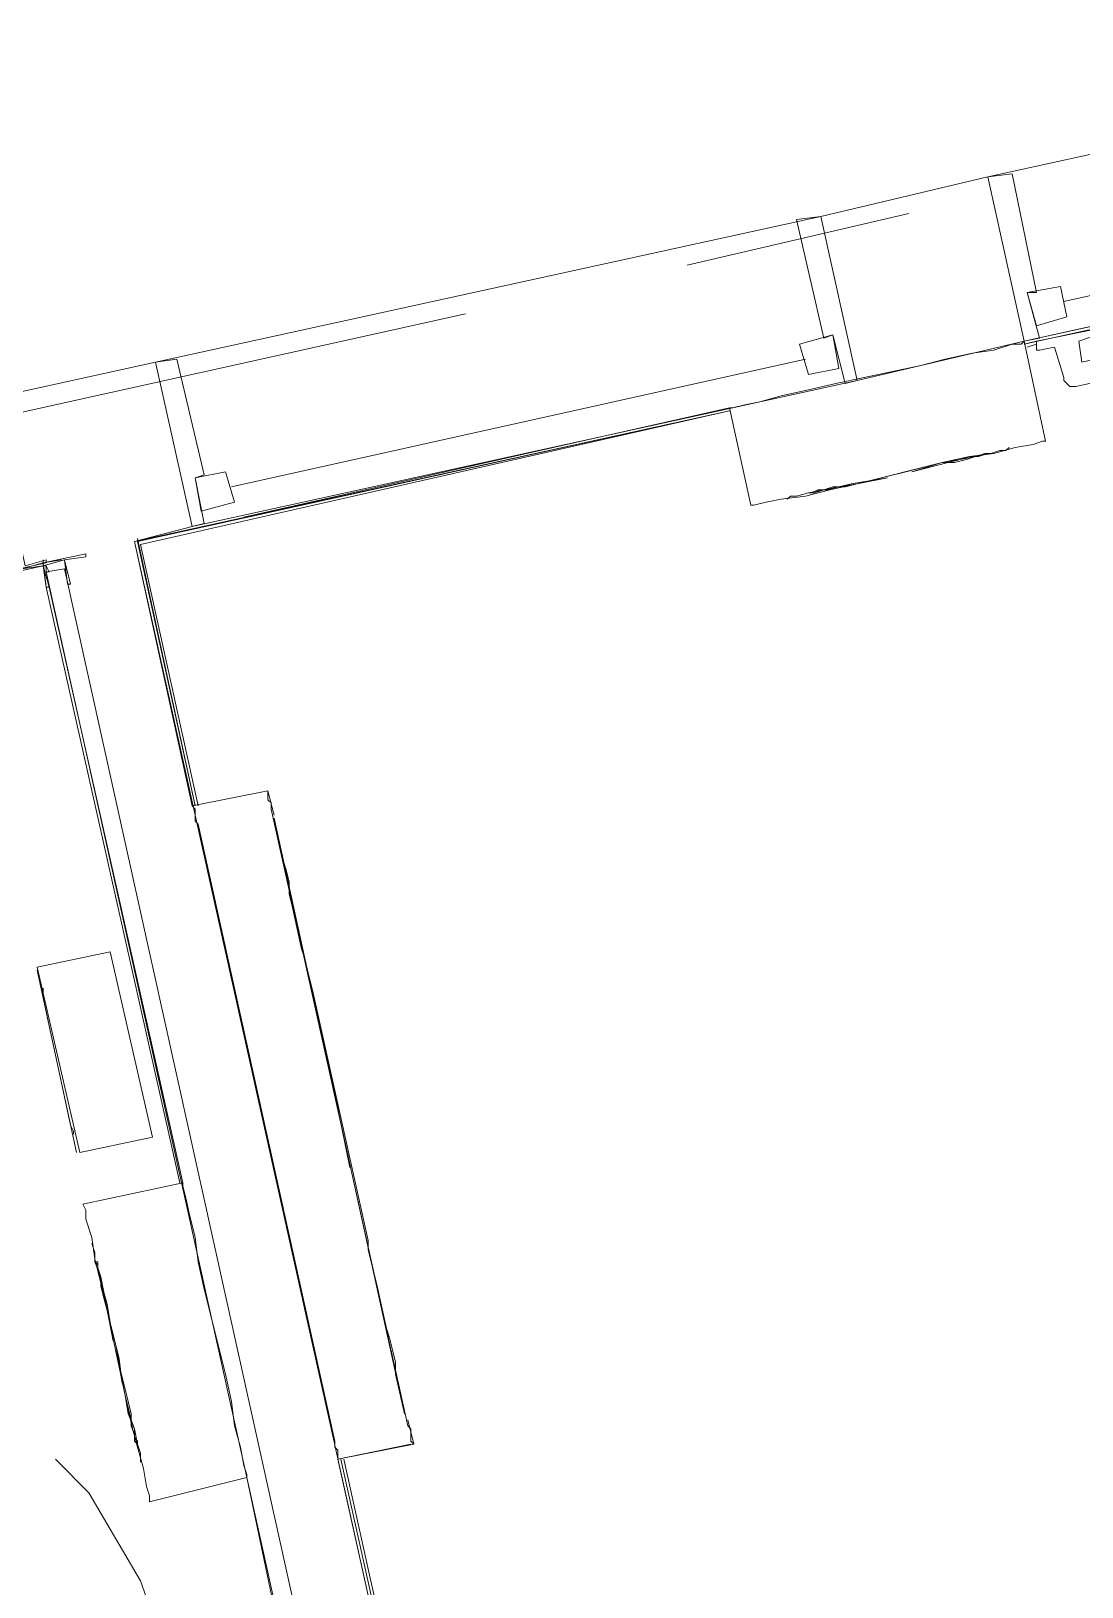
# Model space of a CAD drawing. Header units: inches. Extents: x 0.9 to 36.3, y 0.7 to 23.3.
# Drawn here: x 24.374 to 24.951, y 13.366 to 14.219 of the extents above; entities that cross this region are included whole.
import ezdxf

# ---------------------------------------------------------------- set-up
doc = ezdxf.new("R2010")
doc.units = ezdxf.units.IN
doc.layers.add('Doors', color=7, linetype='Continuous', lineweight=5, true_color=0xf2db9c)
doc.layers.add('PDF_Geometry', color=7, linetype='Continuous', lineweight=9, true_color=0x777777)

msp = doc.modelspace()

# ---------------------------------------------------------------- linework, layer by layer
at = {"layer": 'Doors', "linetype": 'ByBlock'}
msp.add_lwpolyline([(24.45234, 13.31779), (24.43401, 13.36946), (24.40567, 13.41779), (24.38734, 13.43612)], dxfattribs=at)
at = {"layer": 'PDF_Geometry', "linetype": 'ByBlock'}
for points in [[(25.28064, 14.12943), (24.91899, 14.04943), (25.28397, 14.12943), (25.26397, 14.21942), (24.89899, 14.13942), (24.91899, 14.04943), (24.93065, 13.99443)], [(24.91899, 14.04943), (24.92732, 14.05109), (24.92065, 14.07609), (24.92565, 14.07609), (24.91232, 14.14109), (24.89899, 14.13942)], [(24.94065, 14.07109), (25.25564, 14.14109)], [(24.92565, 14.04943), (24.91899, 14.04776), (25.28897, 14.12943), (25.29064, 14.11943), (25.2873, 14.13109)], [(24.73399, 14.09109), (24.85566, 14.11943)], [(24.82732, 14.02776), (24.82066, 14.0261), (24.81399, 14.05276), (24.80899, 14.05109), (24.79399, 14.11609), (24.80732, 14.11776)], [(24.95898, 14.05276), (24.94898, 14.04943), (24.95065, 14.03776), (25.23397, 14.10109)], [(25.23564, 14.08776), (24.94732, 14.02443), (24.94565, 14.02443), (24.94398, 14.02443), (24.94232, 14.0261), (24.94065, 14.02776), (24.94065, 14.02943), (24.93565, 14.0461), (24.92732, 14.04443), (24.92565, 14.04443), (24.92565, 14.04943), (24.95898, 14.05609)], [(24.12402, 13.9561), (24.61233, 14.06443)], [(24.75733, 14.01276), (24.75899, 14.01276), (24.76566, 14.01443), (24.77399, 14.0161), (24.78566, 14.01943), (24.80066, 14.02276), (24.81566, 14.0261), (24.86232, 14.0361), (24.87565, 14.03943), (24.89065, 14.04276), (24.90232, 14.04443), (24.91232, 14.04776), (24.91732, 14.04776), (24.91899, 14.04943)], [(24.92565, 14.04776), (24.92065, 14.0461)], [(24.51734, 13.31779), (24.75066, 12.27617), (24.79732, 12.28617), (25.39063, 12.41783), (25.39897, 12.37783), (25.4473, 12.38783), (25.43397, 12.44949), (25.66229, 12.49949), (25.65229, 12.54782), (25.4223, 12.49782), (25.37397, 12.48616), (24.78232, 12.3545), (24.43067, 13.93943), (24.46234, 13.94777), (24.44234, 14.03776), (24.35068, 14.01776), (24.37067, 13.9261), (24.38234, 13.92943), (24.38234, 13.92777)], [(24.46234, 13.94777), (24.469, 13.94943), (24.464, 13.97443), (24.469, 13.9761), (24.454, 14.03943), (24.44234, 14.03776)], [(24.484, 13.96943), (24.79899, 14.03943)], [(24.76899, 13.95943), (24.75733, 14.01276), (24.49067, 13.95277)], [(24.58233, 13.44445), (24.54233, 13.43612), (24.54233, 13.43779), (24.54233, 13.43945), (24.54233, 13.44112), (24.54067, 13.44279), (24.54067, 13.44612), (24.46567, 13.78444), (24.464, 13.78611), (24.464, 13.78944), (24.464, 13.79111), (24.464, 13.79277), (24.46234, 13.79444), (24.43067, 13.93943), (24.75733, 14.0111), (24.43234, 13.93943), (24.464, 13.79444), (24.43234, 13.9411)], [(24.75733, 14.0111), (24.43401, 13.93777), (24.46567, 13.79444)], [(24.38234, 13.92943), (24.38234, 13.92777), (24.00402, 13.84444)], [(24.39234, 13.92943), (24.38067, 13.9261), (24.36901, 13.92443), (24.38067, 13.9261), (24.38234, 13.9261), (24.38067, 13.9261), (24.00736, 13.84277)], [(24.40234, 13.57611), (24.45734, 13.58778), (24.38401, 13.91443), (24.38234, 13.91443), (24.38067, 13.9261), (24.36901, 13.92443), (24.38067, 13.9261), (24.38067, 13.92777), (24.36901, 13.92443), (24.38067, 13.92777), (24.39067, 13.92943)], [(24.38067, 13.92777), (24.36901, 13.92443), (24.38067, 13.92777)], [(24.38067, 13.92943), (24.38067, 13.92777), (24.38234, 13.92777), (24.38067, 13.92777), (24.40401, 13.93277), (24.40401, 13.9311), (24.39234, 13.92943), (24.39567, 13.9161), (24.39401, 13.9161)], [(24.38234, 13.92277), (24.38234, 13.9261), (24.38234, 13.92277), (24.51234, 13.33612), (24.52234, 13.33779), (24.39234, 13.92443), (24.38234, 13.92277), (24.38401, 13.92277), (24.38234, 13.9261)], [(24.38234, 13.9261), (24.38401, 13.92277)], [(24.38234, 13.91443), (24.45567, 13.58778)], [(24.50734, 13.78944), (24.504, 13.80277), (24.504, 13.80111), (24.504, 13.79944), (24.504, 13.79777), (24.50567, 13.79611), (24.50567, 13.79277), (24.58067, 13.45445), (24.58233, 13.45279), (24.58233, 13.44945), (24.58233, 13.44779), (24.58233, 13.44612), (24.584, 13.44445), (24.58067, 13.45779)], [(24.579, 13.46112), (24.50734, 13.78777)], [(24.39901, 13.60445), (24.37734, 13.70444), (24.39901, 13.60445)], [(24.39567, 13.61945), (24.38067, 13.68944), (24.39567, 13.61945)], [(24.549, 13.59611), (24.53733, 13.65278), (24.549, 13.59611)], [(24.43901, 13.41279), (24.49234, 13.42612), (24.49234, 13.42779), (24.49067, 13.43279), (24.489, 13.44279), (24.48567, 13.45445), (24.484, 13.46779), (24.48067, 13.48278), (24.469, 13.52945), (24.46567, 13.54445), (24.464, 13.55778), (24.46067, 13.57111), (24.459, 13.57945), (24.45734, 13.58611), (24.45734, 13.58778)], [(24.584, 13.44445), (24.54233, 13.43612), (24.70066, 12.72448), (24.78232, 12.35783), (24.78232, 12.35616), (25.4173, 12.49616), (25.4173, 12.49949), (25.4173, 12.49782)], [(24.54567, 13.43612), (24.70566, 12.71448)], [(24.51567, 13.33279), (24.514, 13.33612), (24.51234, 13.33612), (24.49234, 13.42612), (24.51234, 13.33112)]]:
    msp.add_lwpolyline(points, dxfattribs=at)
for points in [[(24.80732, 14.11776), (24.89899, 14.13942), (24.91899, 14.04943), (24.82732, 14.02776)], [(24.80732, 14.11776), (24.82732, 14.02776), (24.46234, 13.94777), (24.44234, 14.03776)], [(24.94232, 14.06276), (24.93899, 14.07943), (24.92065, 14.07609), (24.92565, 14.05776)], [(24.80066, 14.0311), (24.79566, 14.04776), (24.81399, 14.05276), (24.81732, 14.03443)], [(24.87399, 13.98276), (24.82732, 13.9711), (24.81232, 13.96776), (24.79899, 13.96443), (24.78566, 13.96277), (24.77733, 13.9611), (24.77066, 13.95943), (24.76899, 13.95943), (24.77066, 13.95943), (24.77733, 13.9611), (24.78566, 13.96277), (24.79899, 13.96443), (24.81232, 13.96776), (24.82732, 13.9711), (24.87399, 13.98276), (24.88899, 13.9861), (24.90232, 13.98776), (24.91399, 13.9911), (24.92399, 13.99276), (24.92899, 13.99443), (24.93065, 13.99443), (24.92899, 13.99443), (24.92399, 13.99276), (24.91399, 13.9911), (24.90232, 13.98776), (24.88899, 13.9861), (24.87399, 13.98276), (24.88399, 13.98443), (24.89232, 13.9861), (24.90065, 13.98776), (24.90565, 13.98943), (24.90899, 13.98943), (24.91065, 13.9911), (24.90899, 13.98943), (24.90565, 13.98943), (24.90065, 13.98776), (24.89232, 13.9861), (24.88399, 13.98443), (24.87399, 13.98276), (24.82732, 13.9711), (24.81732, 13.96943), (24.80899, 13.96776), (24.80066, 13.9661), (24.79399, 13.96443), (24.79066, 13.96443), (24.78899, 13.96277), (24.79066, 13.96443), (24.79399, 13.96443), (24.80066, 13.9661), (24.80899, 13.96776), (24.81732, 13.96943), (24.82732, 13.9711)], [(24.85732, 13.97776), (24.87399, 13.98276), (24.88065, 13.98276), (24.88732, 13.98443), (24.89232, 13.9861), (24.89732, 13.98776), (24.89899, 13.98776), (24.90065, 13.98776), (24.89899, 13.98776), (24.89399, 13.9861), (24.88899, 13.9861), (24.88399, 13.98443), (24.87732, 13.98276)], [(24.48567, 13.9611), (24.48067, 13.97776), (24.464, 13.97443), (24.46734, 13.9561)], [(24.85399, 13.97776), (24.83399, 13.97276), (24.84732, 13.9761), (24.86732, 13.9811)], [(24.84399, 13.97443), (24.82732, 13.9711), (24.82066, 13.96943), (24.81399, 13.96943), (24.80899, 13.96776), (24.80399, 13.9661), (24.80066, 13.9661), (24.80232, 13.9661), (24.80566, 13.96776), (24.81066, 13.96776), (24.81732, 13.96943), (24.82399, 13.9711)], [(24.38067, 13.9261), (24.39234, 13.92943), (24.39401, 13.9161), (24.39567, 13.9161), (24.39234, 13.92943), (24.40401, 13.9311), (24.40401, 13.93277), (24.38067, 13.92777), (24.38234, 13.91443), (24.38401, 13.91443)], [(24.38067, 13.9261), (24.38234, 13.91443), (24.38401, 13.91443), (24.38234, 13.91443)], [(24.504, 13.80277), (24.46234, 13.79444)], [(24.50734, 13.78777), (24.579, 13.46112), (24.574, 13.48278), (24.574, 13.48945), (24.57233, 13.49612), (24.57067, 13.50278), (24.569, 13.50778), (24.564, 13.53112), (24.56233, 13.53778), (24.56067, 13.54445), (24.559, 13.55112), (24.559, 13.55612), (24.529, 13.69111), (24.52734, 13.69778), (24.52567, 13.70444), (24.524, 13.71111), (24.52234, 13.71611), (24.51734, 13.73944), (24.51567, 13.74611), (24.51567, 13.75277), (24.514, 13.75944), (24.51234, 13.76444)], [(24.44067, 13.61278), (24.41734, 13.71444), (24.37734, 13.70611), (24.40067, 13.60445), (24.44067, 13.61278), (24.40067, 13.60445), (24.37734, 13.70611), (24.41734, 13.71444)], [(24.38067, 13.68944), (24.38067, 13.69278), (24.38067, 13.69444), (24.38067, 13.69278)], [(24.39734, 13.61445), (24.39734, 13.61611), (24.39567, 13.61945), (24.39734, 13.61611)], [(24.42567, 13.47112), (24.41567, 13.51778), (24.41234, 13.53278), (24.40901, 13.54612), (24.40734, 13.55778), (24.40401, 13.56778), (24.40401, 13.57278), (24.40234, 13.57611), (24.40401, 13.57278), (24.40401, 13.56778), (24.40734, 13.55778), (24.40901, 13.54612), (24.41234, 13.53278), (24.41567, 13.51778), (24.42567, 13.47112), (24.42901, 13.45612), (24.43234, 13.44279), (24.43567, 13.43112), (24.43734, 13.42112), (24.43901, 13.41612), (24.43901, 13.41279), (24.43901, 13.41612), (24.43734, 13.42112), (24.43567, 13.43112), (24.43234, 13.44279), (24.42901, 13.45612), (24.42567, 13.47112), (24.42734, 13.46112), (24.43067, 13.45279), (24.43234, 13.44445), (24.43401, 13.43945), (24.43401, 13.43445), (24.43401, 13.43945), (24.43234, 13.44445), (24.43067, 13.45279), (24.42734, 13.46112), (24.42567, 13.47112), (24.41567, 13.51778), (24.41401, 13.52778), (24.41234, 13.53612), (24.40901, 13.54445), (24.40901, 13.54945), (24.40734, 13.55445), (24.40901, 13.54945), (24.40901, 13.54445), (24.41234, 13.53612), (24.41401, 13.52778), (24.41567, 13.51778)], [(24.41901, 13.50112), (24.41567, 13.51778), (24.41401, 13.52445), (24.41234, 13.53112), (24.41234, 13.53612), (24.41067, 13.54112), (24.41067, 13.54445), (24.40901, 13.54445), (24.41067, 13.54278), (24.41067, 13.53945), (24.41234, 13.53445), (24.41401, 13.52778), (24.41567, 13.52112)], [(24.42234, 13.49112), (24.41734, 13.51112), (24.42067, 13.49778), (24.42401, 13.47778)], [(24.42234, 13.48778), (24.42567, 13.47112), (24.42734, 13.46445), (24.42901, 13.45779), (24.43067, 13.45279), (24.43067, 13.44779), (24.43234, 13.44612), (24.43234, 13.44445), (24.43067, 13.44612), (24.43067, 13.44945), (24.42901, 13.45445), (24.42901, 13.46112), (24.42734, 13.46779)], [(24.70233, 12.72448), (24.544, 13.43612)]]:
    msp.add_lwpolyline(points, close=True, dxfattribs=at)

doc.saveas('drawing.dxf')
